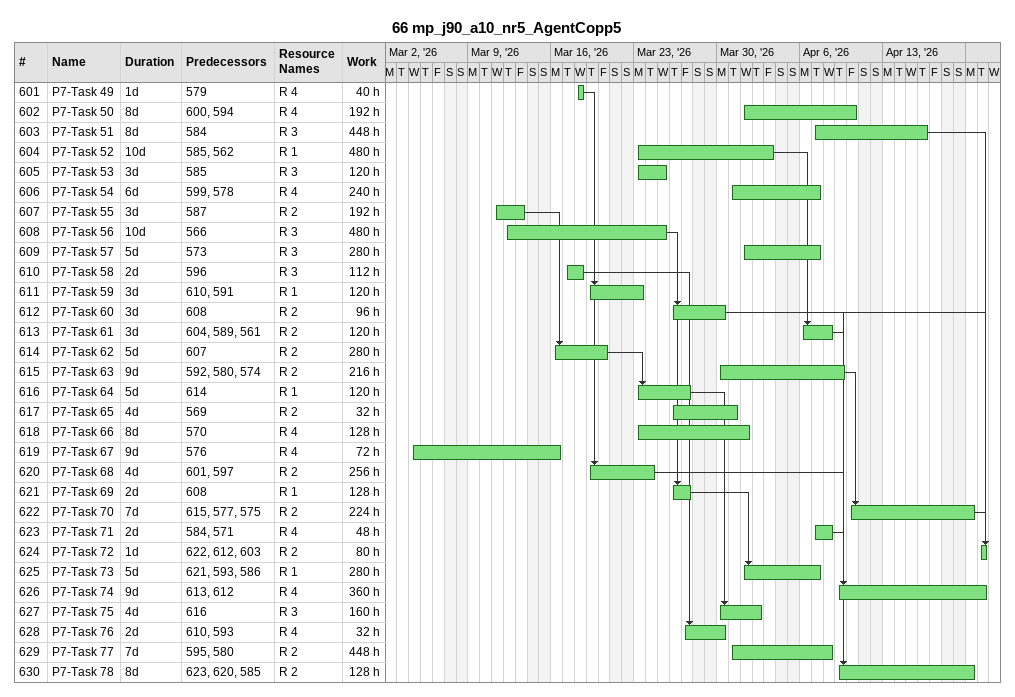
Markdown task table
66 mp_j90_a10_nr5_AgentCopp5

| ID | Task | Duration | Start | Finish | Predecessors | Resources | Work (h) |
|---|---|---|---|---|---|---|---|
| 601 | P7-Task 49 | 1d | 2026-03-18 | 2026-03-18 | 579 | R 4 | 40 |
| 602 | P7-Task 50 | 8d | 2026-04-01 | 2026-04-10 | 600, 594 | R 4 | 192 |
| 603 | P7-Task 51 | 8d | 2026-04-07 | 2026-04-16 | 584 | R 3 | 448 |
| 604 | P7-Task 52 | 10d | 2026-03-23 | 2026-04-03 | 585, 562 | R 1 | 480 |
| 605 | P7-Task 53 | 3d | 2026-03-23 | 2026-03-25 | 585 | R 3 | 120 |
| 606 | P7-Task 54 | 6d | 2026-03-31 | 2026-04-07 | 599, 578 | R 4 | 240 |
| 607 | P7-Task 55 | 3d | 2026-03-11 | 2026-03-13 | 587 | R 2 | 192 |
| 608 | P7-Task 56 | 10d | 2026-03-12 | 2026-03-25 | 566 | R 3 | 480 |
| 609 | P7-Task 57 | 5d | 2026-04-01 | 2026-04-07 | 573 | R 3 | 280 |
| 610 | P7-Task 58 | 2d | 2026-03-17 | 2026-03-18 | 596 | R 3 | 112 |
| 611 | P7-Task 59 | 3d | 2026-03-19 | 2026-03-23 | 610, 591 | R 1 | 120 |
| 612 | P7-Task 60 | 3d | 2026-03-26 | 2026-03-30 | 608 | R 2 | 96 |
| 613 | P7-Task 61 | 3d | 2026-04-06 | 2026-04-08 | 604, 589, 561 | R 2 | 120 |
| 614 | P7-Task 62 | 5d | 2026-03-16 | 2026-03-20 | 607 | R 2 | 280 |
| 615 | P7-Task 63 | 9d | 2026-03-30 | 2026-04-09 | 592, 580, 574 | R 2 | 216 |
| 616 | P7-Task 64 | 5d | 2026-03-23 | 2026-03-27 | 614 | R 1 | 120 |
| 617 | P7-Task 65 | 4d | 2026-03-26 | 2026-03-31 | 569 | R 2 | 32 |
| 618 | P7-Task 66 | 8d | 2026-03-23 | 2026-04-01 | 570 | R 4 | 128 |
| 619 | P7-Task 67 | 9d | 2026-03-04 | 2026-03-16 | 576 | R 4 | 72 |
| 620 | P7-Task 68 | 4d | 2026-03-19 | 2026-03-24 | 601, 597 | R 2 | 256 |
| 621 | P7-Task 69 | 2d | 2026-03-26 | 2026-03-27 | 608 | R 1 | 128 |
| 622 | P7-Task 70 | 7d | 2026-04-10 | 2026-04-20 | 615, 577, 575 | R 2 | 224 |
| 623 | P7-Task 71 | 2d | 2026-04-07 | 2026-04-08 | 584, 571 | R 4 | 48 |
| 624 | P7-Task 72 | 1d | 2026-04-21 | 2026-04-21 | 622, 612, 603 | R 2 | 80 |
| 625 | P7-Task 73 | 5d | 2026-04-01 | 2026-04-07 | 621, 593, 586 | R 1 | 280 |
| 626 | P7-Task 74 | 9d | 2026-04-09 | 2026-04-21 | 613, 612 | R 4 | 360 |
| 627 | P7-Task 75 | 4d | 2026-03-30 | 2026-04-02 | 616 | R 3 | 160 |
| 628 | P7-Task 76 | 2d | 2026-03-27 | 2026-03-30 | 610, 593 | R 4 | 32 |
| 629 | P7-Task 77 | 7d | 2026-03-31 | 2026-04-08 | 595, 580 | R 2 | 448 |
| 630 | P7-Task 78 | 8d | 2026-04-09 | 2026-04-20 | 623, 620, 585 | R 2 | 128 |
